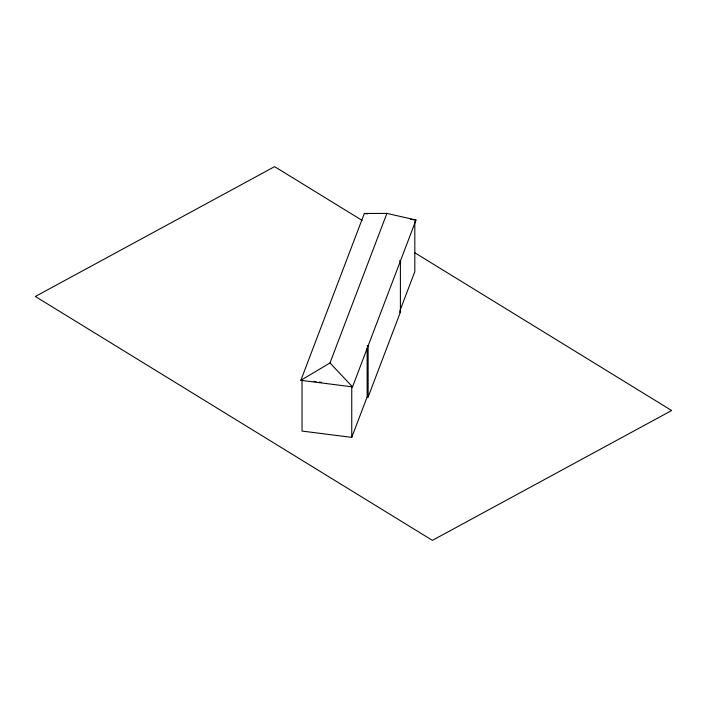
<?xml version="1.0" encoding="UTF-8"?>
<svg xmlns="http://www.w3.org/2000/svg" width="707" height="707" viewBox="0 0 707 707"><rect width="100%" height="100%" fill="white"/><g stroke="black" fill="none" stroke-linecap="round" stroke-linejoin="round"><path stroke-width="1.06" d="M300.846 380.322L364.335 213.47L386.897 213.399L416.008 220.018L352.519 386.879L300.846 380.322L329.992 362.965L386.897 213.399M301.827 380.446L302.039 379.88L302.039 431.067L351.75 437.368L367.145 396.927L367.145 347.924M351.538 386.756L351.75 386.19L351.75 437.368M399.808 311.08L414.815 271.647L414.815 221.556M367.145 396.927L368.126 397.051L400.401 312.211L400.401 261.033L399.42 260.901M364.335 213.47L367.56 213.876M410.626 219.338L416.008 220.018M399.42 312.087L400.401 312.211M367.145 345.741L368.126 345.873L368.126 397.051M313.926 381.391L316.091 381.665M319.334 382.072L321.491 382.346M362.108 220.39L274.608 166.64L35.35 296.472L432.401 540.36L671.65 410.528L414.797 252.752M329.992 362.965L352.519 386.879"/></g></svg>
